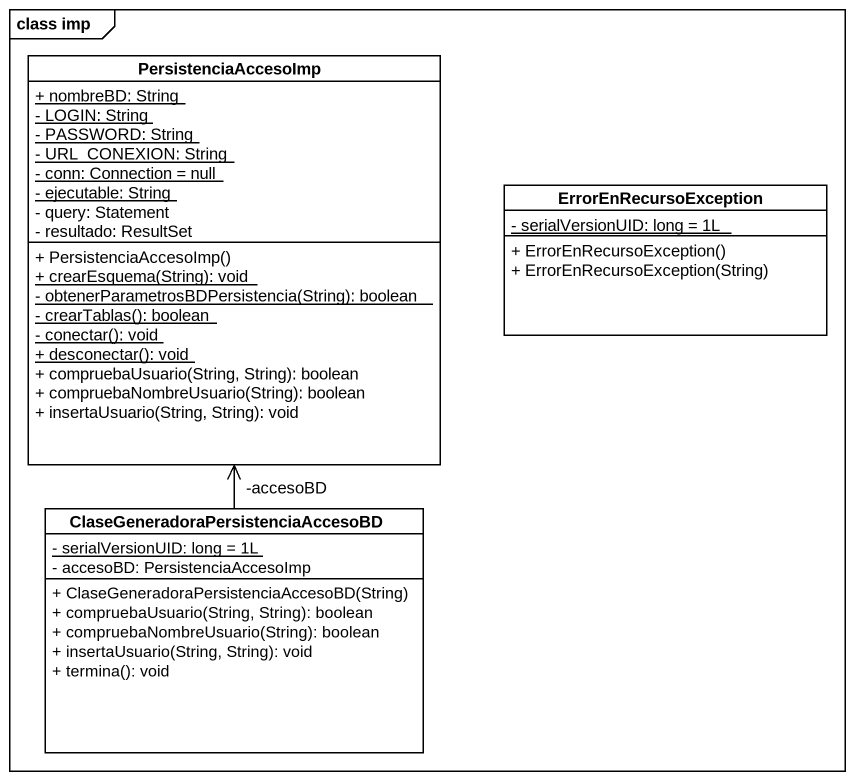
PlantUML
@startuml
mainframe class imp
hide circle
hide empty members
skinparam classAttributeIconSize 0
class PersistenciaAccesoImp {
  {static} + nombreBD: String
  {static} - LOGIN: String
  {static} - PASSWORD: String
  {static} - URL_CONEXION: String
  {static} - conn: Connection = null
  {static} - ejecutable: String
  - query: Statement
  - resultado: ResultSet
  + PersistenciaAccesoImp()
  {static} + crearEsquema(String): void
  {static} - obtenerParametrosBDPersistencia(String): boolean
  {static} - crearTablas(): boolean
  {static} - conectar(): void
  {static} + desconectar(): void
  + compruebaUsuario(String, String): boolean
  + compruebaNombreUsuario(String): boolean
  + insertaUsuario(String, String): void
}
class ErrorEnRecursoException {
  {static} - serialVersionUID: long = 1L
  + ErrorEnRecursoException()
  + ErrorEnRecursoException(String)
}
class "ClaseGeneradoraPersistenciaAccesoBD" as ClaseGeneradoraPersistenciaA {
  {static} - serialVersionUID: long = 1L
  - accesoBD: PersistenciaAccesoImp
  + ClaseGeneradoraPersistenciaAccesoBD(String)
  + compruebaUsuario(String, String): boolean
  + compruebaNombreUsuario(String): boolean
  + insertaUsuario(String, String): void
  + termina(): void
}
ClaseGeneradoraPersistenciaA -up-> "-accesoBD" PersistenciaAccesoImp
@enduml
